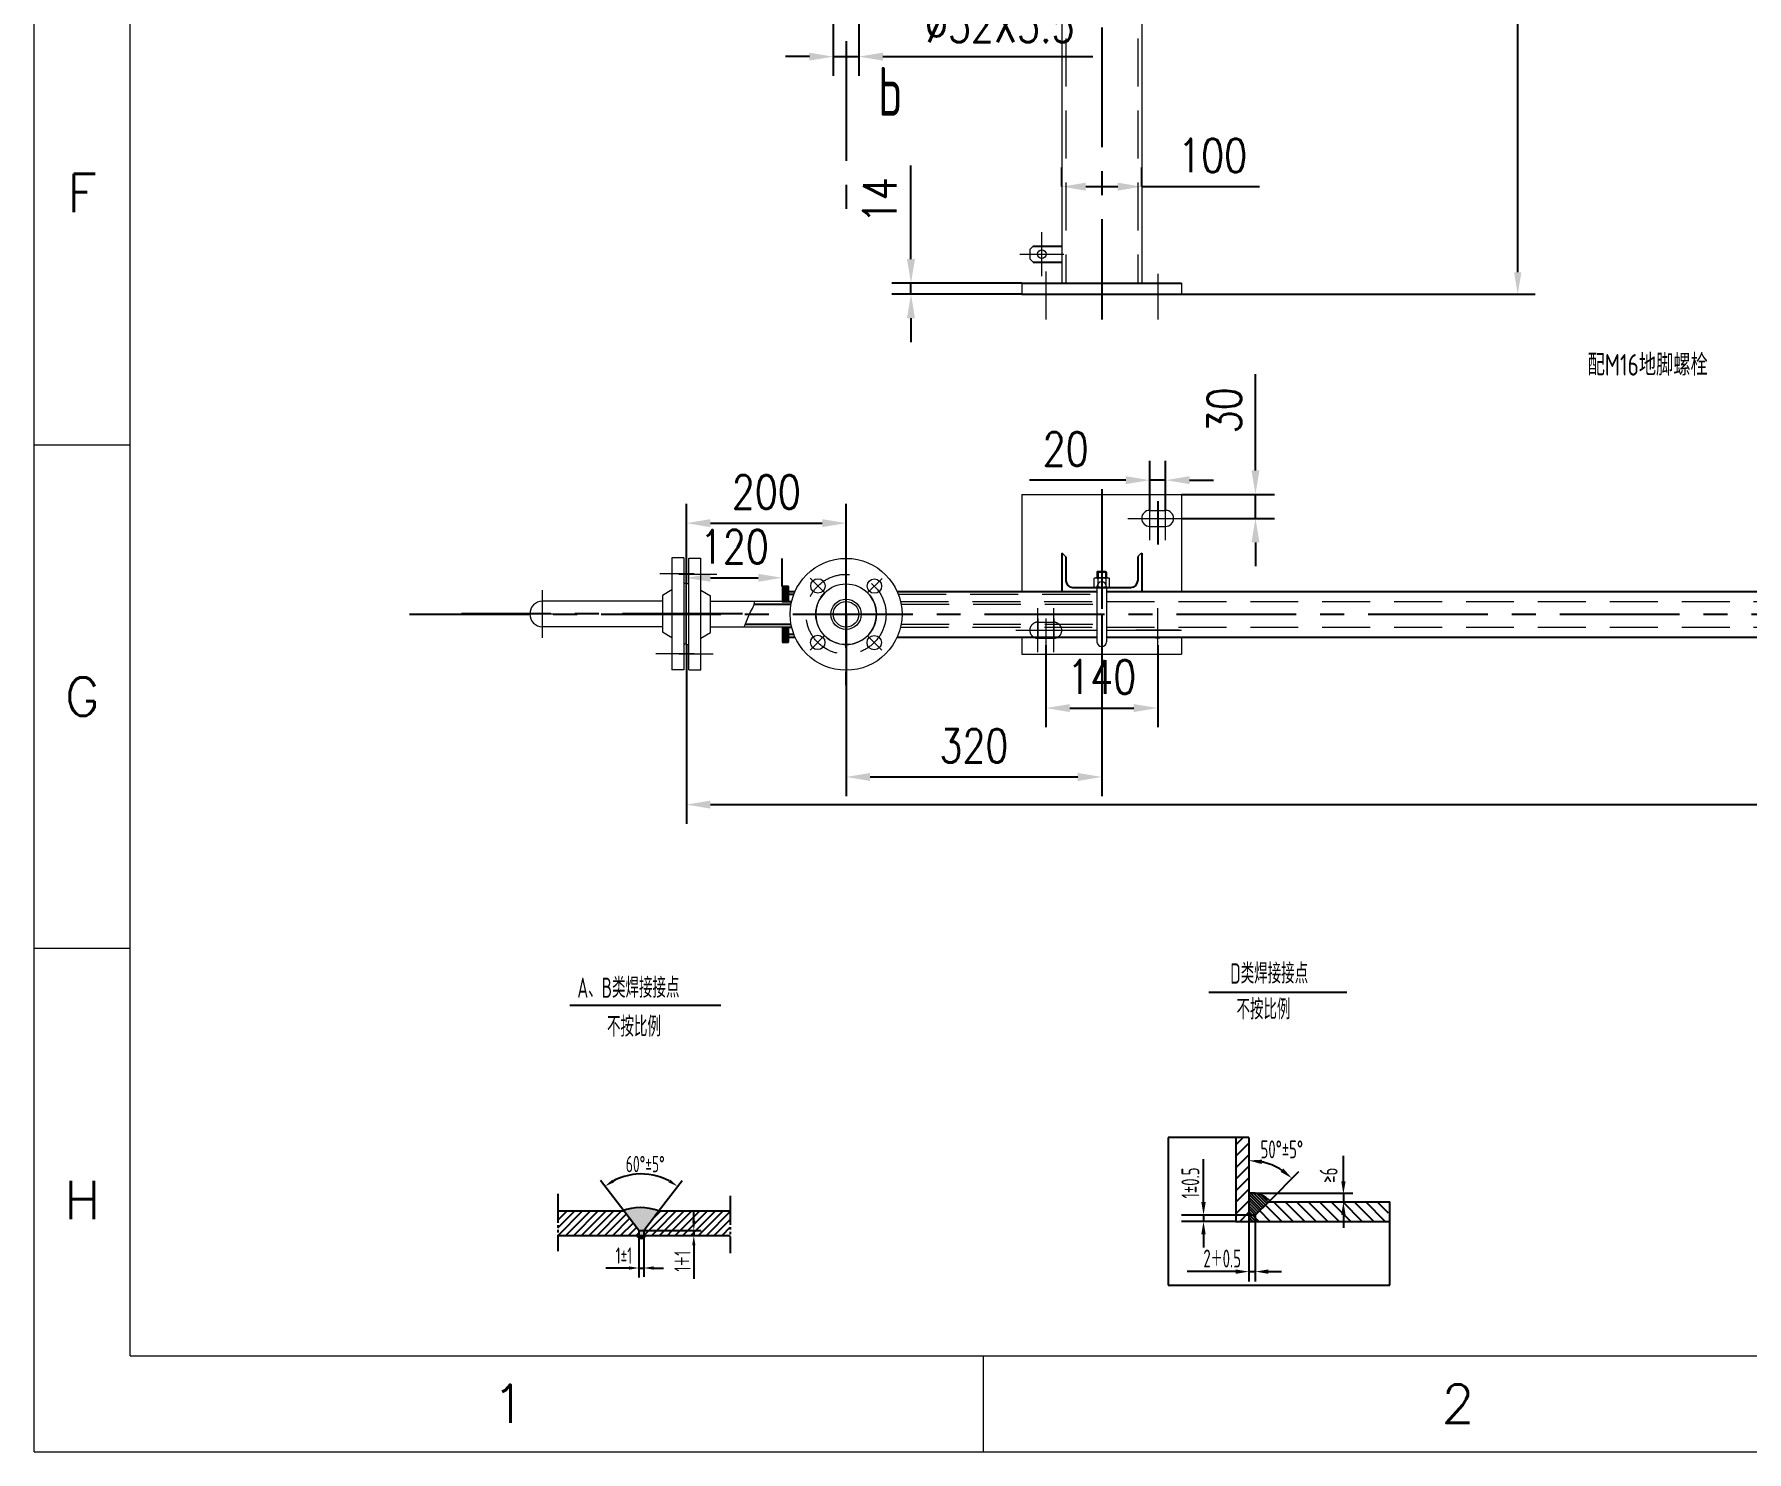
# Model space of a CAD drawing. Header units: millimetres. Extents: x -120 to 7008, y -120 to 4920.
# Drawn here: x -120 to 2024, y -120 to 1654 of the extents above; entities that cross this region are included whole.
import ezdxf
from ezdxf.enums import TextEntityAlignment as Align

# ---------------------------------------------------------------- set-up
doc = ezdxf.new("R2010")
doc.units = ezdxf.units.MM
doc.header["$LTSCALE"] = 120
for name, pattern in [('CENT2', [0.55, 0.4, -0.05, 0.05, -0.05]), ('CENTER', [2, 1.25, -0.25, 0.25, -0.25]), ('DASHED', [0.75, 0.5, -0.25]), ('PHAN3', [0.425, 0.3, -0.025, 0.025, -0.025, 0.025, -0.025]), ('PHANTOM', [2.5, 1.25, -0.25, 0.25, -0.25, 0.25, -0.25])]:
    doc.linetypes.add(name, pattern=pattern)
for name, color, linetype in [('1轮廓实线层', 7, 'Continuous'), ('2细线层', 4, 'Continuous'), ('3中心线层', 1, 'CENTER'), ('5剖面线层', 2, 'Continuous'), ('6文字层', 3, 'Continuous'), ('7标注层', 4, 'Continuous'), ('9双点划线层', 6, 'PHANTOM'), ('A', 2, 'Continuous'), ('B', 7, 'Continuous'), ('C2', 1, 'CENT2'), ('D3', 4, 'PHAN3'), ('LAYER2', 3, 'Continuous'), ('图框层', 7, 'Continuous')]:
    doc.layers.add(name, color=color, linetype=linetype)
doc.styles.add('PC_TEXTSTYLE', font='isocp.shx', dxfattribs={"width": 0.8, "bigfont": 'hzfs.shx'})
doc.styles.add('TH_GBDIM', font='romans.shx', dxfattribs={"width": 0.8, "bigfont": 'gbcbig.shx'})
doc.dimstyles.new('TH_GBDIM', dxfattribs={"dimscale": 12, "dimtxt": 3.5, "dimasz": 2.5, "dimexe": 2, "dimexo": 0, "dimgap": 1.5, "dimtad": 1, "dimdec": 0, "dimzin": 0, "dimdsep": 46, "dimtxsty": 'TH_GBDIM', "dimcen": 2.5, "dimclrd": 130, "dimclre": 130, "dimclrt": 3, "dimadec": 0, "dimazin": 0, "dimtfac": 0.714286, "dimtdec": 0, "dimtmove": 0, "dimatfit": 3, "dimfxl": 0, "dimtzin": 0, "dimlwd": -1, "dimlwe": -1, "dimarcsym": 0})

# ---------------------------------------------------------------- blocks, each defined once
blk = doc.blocks.new('*X4')
at = {"color": 0}
for p, q in [((2714.8, 471.5), (2749.3, 506)), ((2714.8, 487.4), (2733.4, 506)), ((2714.8, 503.3), (2717.5, 506)), ((2715.2, 456), (2765.2, 506)), ((2731.1, 456), (2781.1, 506)), ((2747, 456), (2797, 506)), ((2762.9, 456), (2812.9, 506)), ((2778.8, 456), (2828.8, 506)), ((2794.7, 456), (2844.7, 506)), ((2810.6, 456), (2854.1, 499.4)), ((2826.6, 456), (2861, 490.4)), ((2900.2, 466), (2940.2, 506)), ((2906.9, 488.6), (2924.3, 506)), ((2916.1, 466), (2956.1, 506)), ((2932, 466), (2972, 506)), ((2947.9, 466), (2987.9, 506)), ((2963.9, 466), (3003.8, 506)), ((2979.8, 466), (3019.7, 506)), ((2991.8, 462.1), (3035.7, 506)), ((3001.6, 456), (3051.6, 506)), ((3017.5, 456), (3066.1, 504.6)), ((2842.5, 456), (2867.9, 481.4)), ((2858.4, 456), (2874.8, 472.4)), ((2874.3, 456), (2879.7, 461.4)), ((2890.2, 456), (2900.2, 466)), ((2906.1, 456), (2916.1, 466)), ((2922, 456), (2932, 466)), ((2937.9, 456), (2947.9, 466)), ((2953.8, 456), (2963.9, 466)), ((2969.7, 456), (2979.8, 466)), ((2985.7, 456), (2991.8, 462.1)), ((3033.4, 456), (3066.1, 488.7)), ((3049.3, 456), (3066.1, 472.7)), ((3065.2, 456), (3066.1, 456.8))]:
    blk.add_line(p, q, dxfattribs=at)
blk = doc.blocks.new('*X3')
at = {"color": 0}
for p, q in [((5541.6, 4671.9), (5541.9, 4672.1)), ((5546, 4671), (5547.2, 4672.1)), ((5551.3, 4671), (5551.4, 4671.1))]:
    blk.add_line(p, q, dxfattribs=at)
blk = doc.blocks.new('*X6')
at = {"color": 0}
for p, q in [((1071.83, 885.09), (1067.6, 889.31)), ((1071.39, 884.65), (1067.6, 888.43)), ((1070.95, 884.2), (1067.6, 887.55)), ((1070.5, 883.76), (1067.6, 886.66)), ((1070.06, 883.32), (1067.6, 885.78)), ((1069.62, 882.88), (1067.6, 884.9)), ((1072.27, 885.53), (1068.14, 889.67)), ((1072.71, 885.98), (1069.04, 889.64)), ((1073.15, 886.42), (1070.08, 889.49)), ((1073.59, 886.86), (1071.35, 889.11)), ((1074.35, 886.98), (1073.54, 887.79)), ((1069.6, 882.01), (1067.6, 884.01)), ((1069.6, 881.13), (1067.6, 883.13)), ((1068.89, 880.96), (1067.6, 882.24)), ((1068, 880.96), (1067.6, 881.36))]:
    blk.add_line(p, q, dxfattribs=at)
blk = doc.blocks.new('*X5')
at = {"color": 0}
for p, q in [((1063.6, 904.5), (1065.83, 906.73)), ((1063.6, 900.97), (1067.6, 904.97)), ((1063.6, 897.43), (1067.6, 901.43)), ((1063.6, 893.9), (1067.6, 897.9)), ((1063.6, 890.36), (1067.6, 894.36)), ((1063.6, 886.83), (1067.6, 890.83)), ((1063.6, 883.29), (1067.6, 887.29)), ((1064.81, 880.96), (1067.6, 883.76))]:
    blk.add_line(p, q, dxfattribs=at)
blk = doc.blocks.new('*U11')
at = {"lineweight": 0}
for p, q in [((-9.9, 0.9), (-9.9, 11.3)), ((-7.4, 12.2), (7.4, 12.2)), ((7.4, 0), (-7.4, 0)), ((-5, 11.3), (-5, 0.9)), ((5, 11.3), (5, 0.9)), ((9.9, 11.3), (9.9, 0.9))]:
    blk.add_line(p, q, dxfattribs=at)
for centre, radius, start, end in [((-7.4, 8.4), 3.82, 49.5155, 130.4845), ((-7.4, 3.8), 3.82, 229.5155, 310.4845), ((0, -1.7), 13.9, 69.1059, 110.8941), ((0, 13.9), 13.9, 249.1059, 290.8941), ((7.4, 8.4), 3.82, 49.5155, 130.4845), ((7.4, 3.8), 3.82, 229.5155, 310.4845)]:
    blk.add_arc(centre, radius, start, end, dxfattribs=at)
at = {"layer": '3中心线层', "lineweight": 0}
blk.add_line((0, 12.2), (0, 0), dxfattribs=at)
blk = doc.blocks.new('*D47')
at = {"layer": '5剖面线层', "color": 130}
for p, q in [((1146.2, 889.2), (1146.2, 786.6)), ((1286.2, 889.2), (1286.2, 786.6)), ((1176.2, 810.6), (1256.2, 810.6))]:
    blk.add_line(p, q, dxfattribs=at)
at = {"layer": '5剖面线层', "color": 130, "lineweight": 0}
for points in [[(1176.2, 815.6), (1176.2, 805.6), (1146.2, 810.6)], [(1256.2, 815.6), (1256.2, 805.6), (1286.2, 810.6)]]:
    blk.add_solid(points, dxfattribs=at)
at = {"layer": 'Defpoints', "color": 0, "lineweight": 0}
for p in [(1146.2, 889.2), (1286.2, 889.2), (1286.2, 810.6)]:
    blk.add_point(p, dxfattribs=at)
at = {"layer": '5剖面线层', "color": 3, "lineweight": 0, "insert": (1216.2, 849.6), "char_height": 42, "attachment_point": 5, "style": 'TH_GBDIM'}
blk.add_mtext('140', dxfattribs=at)
blk = doc.blocks.new('*D48')
at = {"layer": '5剖面线层', "color": 130}
for p, q in [((1408.6, 1108), (1408.6, 1228.4)), ((1316.2, 1078), (1432.6, 1078)), ((1408.6, 1048), (1408.6, 1078)), ((1316.2, 1048), (1432.6, 1048)), ((1408.6, 1018), (1408.6, 988))]:
    blk.add_line(p, q, dxfattribs=at)
at = {"layer": '5剖面线层', "color": 130, "lineweight": 0}
for points in [[(1403.6, 1108), (1413.6, 1108), (1408.6, 1078)], [(1403.6, 1018), (1413.6, 1018), (1408.6, 1048)]]:
    blk.add_solid(points, dxfattribs=at)
at = {"layer": 'Defpoints', "color": 0, "lineweight": 0}
for p in [(1316.2, 1078), (1408.6, 1078), (1316.2, 1048)]:
    blk.add_point(p, dxfattribs=at)
at = {"layer": '5剖面线层', "color": 3, "lineweight": 0, "insert": (1369.6, 1183.2), "char_height": 42, "attachment_point": 5, "rotation": 90, "style": 'TH_GBDIM'}
blk.add_mtext('30', dxfattribs=at)
blk = doc.blocks.new('*D49')
at = {"layer": '5剖面线层', "color": 130}
for p, q in [((1276.2, 1058), (1276.2, 1119.8)), ((1296.2, 1058), (1296.2, 1119.8)), ((1246.2, 1095.8), (1125.8, 1095.8)), ((1296.2, 1095.8), (1276.2, 1095.8)), ((1326.2, 1095.8), (1356.2, 1095.8))]:
    blk.add_line(p, q, dxfattribs=at)
at = {"layer": '5剖面线层', "color": 130, "lineweight": 0}
for points in [[(1246.2, 1100.8), (1246.2, 1090.8), (1276.2, 1095.8)], [(1326.2, 1100.8), (1326.2, 1090.8), (1296.2, 1095.8)]]:
    blk.add_solid(points, dxfattribs=at)
at = {"layer": 'Defpoints', "color": 0, "lineweight": 0}
for p in [(1276.2, 1095.8), (1276.2, 1058), (1296.2, 1058)]:
    blk.add_point(p, dxfattribs=at)
at = {"layer": '5剖面线层', "color": 3, "lineweight": 0, "insert": (1171, 1134.8), "char_height": 42, "attachment_point": 5, "style": 'TH_GBDIM'}
blk.add_mtext('20', dxfattribs=at)
blk = doc.blocks.new('*D50')
at = {"layer": '5剖面线层', "color": 130}
for p, q in [((977.4, 1372.4), (977.4, 1489.6)), ((1116.2, 1342.4), (953.4, 1342.4)), ((977.4, 1328.4), (977.4, 1342.4)), ((1116.2, 1328.4), (953.4, 1328.4)), ((977.4, 1298.4), (977.4, 1268.4))]:
    blk.add_line(p, q, dxfattribs=at)
at = {"layer": '5剖面线层', "color": 130, "lineweight": 0}
for points in [[(972.4, 1372.4), (982.4, 1372.4), (977.4, 1342.4)], [(972.4, 1298.4), (982.4, 1298.4), (977.4, 1328.4)]]:
    blk.add_solid(points, dxfattribs=at)
at = {"layer": 'Defpoints', "color": 0, "lineweight": 0}
for p in [(977.4, 1342.4), (1116.2, 1342.4), (1116.2, 1328.4)]:
    blk.add_point(p, dxfattribs=at)
at = {"layer": '5剖面线层', "color": 3, "lineweight": 0, "insert": (938.4, 1446), "char_height": 42, "attachment_point": 5, "rotation": 90, "style": 'TH_GBDIM'}
blk.add_mtext('14', dxfattribs=at)
blk = doc.blocks.new('*D51')
at = {"layer": '5剖面线层', "color": 130}
for p, q in [((1166.2, 1463.1), (1166.2, 1487.1)), ((1266.2, 1463.1), (1266.2, 1487.1)), ((1196.2, 1463.1), (1236.2, 1463.1)), ((1266.2, 1463.1), (1413.8, 1463.1))]:
    blk.add_line(p, q, dxfattribs=at)
at = {"layer": '5剖面线层', "color": 130, "lineweight": 0}
for points in [[(1196.2, 1468.1), (1196.2, 1458.1), (1166.2, 1463.1)], [(1236.2, 1468.1), (1236.2, 1458.1), (1266.2, 1463.1)]]:
    blk.add_solid(points, dxfattribs=at)
at = {"layer": 'Defpoints', "color": 0, "lineweight": 0}
for p in [(1166.2, 1463.1), (1266.2, 1463.1), (1266.2, 1463.1)]:
    blk.add_point(p, dxfattribs=at)
at = {"layer": '5剖面线层', "color": 3, "lineweight": 0, "insert": (1355, 1502.1), "char_height": 42, "attachment_point": 5, "style": 'TH_GBDIM'}
blk.add_mtext('100', dxfattribs=at)
blk = doc.blocks.new('*D53')
at = {"layer": '5剖面线层', "color": 130}
for p, q in [((880.2, 1738.4), (880.2, 1601.8)), ((912.2, 1738.4), (912.2, 1601.8)), ((850.2, 1625.8), (820.2, 1625.8)), ((880.2, 1625.8), (912.2, 1625.8)), ((942.2, 1625.8), (1205, 1625.8))]:
    blk.add_line(p, q, dxfattribs=at)
at = {"layer": '5剖面线层', "color": 130, "lineweight": 0}
for points in [[(850.2, 1630.8), (850.2, 1620.8), (880.2, 1625.8)], [(942.2, 1630.8), (942.2, 1620.8), (912.2, 1625.8)]]:
    blk.add_solid(points, dxfattribs=at)
at = {"layer": 'Defpoints', "color": 0, "lineweight": 0}
for p in [(880.2, 1738.4), (912.2, 1738.4), (912.2, 1625.8)]:
    blk.add_point(p, dxfattribs=at)
at = {"layer": '5剖面线层', "color": 3, "lineweight": 0, "insert": (1088.6, 1664.8), "char_height": 42, "attachment_point": 5, "style": 'TH_GBDIM'}
blk.add_mtext('%%c32X3.5{}{}', dxfattribs=at)
blk = doc.blocks.new('*D60')
at = {"layer": '5剖面线层', "color": 130}
for p, q in [((696.3, 890.3), (696.3, 665.8)), ((3736.2, 890.4), (3736.2, 665.8)), ((726.3, 689.8), (3706.2, 689.8))]:
    blk.add_line(p, q, dxfattribs=at)
at = {"layer": '5剖面线层', "color": 130, "lineweight": 0}
for points in [[(726.3, 694.8), (726.3, 684.8), (696.3, 689.8)], [(3706.2, 694.8), (3706.2, 684.8), (3736.2, 689.8)]]:
    blk.add_solid(points, dxfattribs=at)
at = {"layer": 'Defpoints', "color": 0, "lineweight": 0}
for p in [(696.3, 890.3), (3736.2, 890.4), (3736.2, 689.8)]:
    blk.add_point(p, dxfattribs=at)
at = {"layer": '5剖面线层', "color": 3, "lineweight": 0, "insert": (2216.3, 728.8), "char_height": 42, "attachment_point": 5, "style": 'TH_GBDIM'}
blk.add_mtext('3040', dxfattribs=at)
blk = doc.blocks.new('*D66')
at = {"layer": '5剖面线层', "color": 130}
for p, q in [((696.3, 966.3), (696.3, 1066)), ((896.3, 965.9), (896.3, 1066)), ((726.3, 1042), (866.3, 1042))]:
    blk.add_line(p, q, dxfattribs=at)
at = {"layer": '5剖面线层', "color": 130, "lineweight": 0}
for points in [[(726.3, 1047), (726.3, 1037), (696.3, 1042)], [(866.3, 1047), (866.3, 1037), (896.3, 1042)]]:
    blk.add_solid(points, dxfattribs=at)
at = {"layer": 'Defpoints', "color": 0, "lineweight": 0}
for p in [(896.3, 1042), (696.3, 966.3), (896.3, 965.9)]:
    blk.add_point(p, dxfattribs=at)
at = {"layer": '5剖面线层', "color": 3, "lineweight": 0, "insert": (796.3, 1081), "char_height": 42, "attachment_point": 5, "style": 'TH_GBDIM'}
blk.add_mtext('200', dxfattribs=at)
blk = doc.blocks.new('*D67')
at = {"layer": '5剖面线层', "color": 130}
for p, q in [((696.3, 966.3), (696.3, 997.6)), ((816.2, 963), (816.2, 997.6)), ((726.3, 973.6), (786.2, 973.6))]:
    blk.add_line(p, q, dxfattribs=at)
at = {"layer": '5剖面线层', "color": 130, "lineweight": 0}
for points in [[(726.3, 978.6), (726.3, 968.6), (696.3, 973.6)], [(786.2, 978.6), (786.2, 968.6), (816.2, 973.6)]]:
    blk.add_solid(points, dxfattribs=at)
at = {"layer": 'Defpoints', "color": 0, "lineweight": 0}
for p in [(696.3, 966.3), (816.2, 973.6), (816.2, 963)]:
    blk.add_point(p, dxfattribs=at)
at = {"layer": '5剖面线层', "color": 3, "lineweight": 0, "insert": (756.3, 1012.6), "char_height": 42, "attachment_point": 5, "style": 'TH_GBDIM'}
blk.add_mtext('120', dxfattribs=at)
blk = doc.blocks.new('*D68')
at = {"layer": '5剖面线层', "color": 130}
for p, q in [((896.2, 928), (896.2, 700.4)), ((1216.2, 928), (1216.2, 700.4)), ((926.2, 724.4), (1186.2, 724.4))]:
    blk.add_line(p, q, dxfattribs=at)
at = {"layer": '5剖面线层', "color": 130, "lineweight": 0}
for points in [[(926.2, 729.4), (926.2, 719.4), (896.2, 724.4)], [(1186.2, 729.4), (1186.2, 719.4), (1216.2, 724.4)]]:
    blk.add_solid(points, dxfattribs=at)
at = {"layer": 'Defpoints', "color": 0, "lineweight": 0}
for p in [(896.2, 928), (1216.2, 928), (1216.2, 724.4)]:
    blk.add_point(p, dxfattribs=at)
at = {"layer": '5剖面线层', "color": 3, "lineweight": 0, "insert": (1056.2, 763.4), "char_height": 42, "attachment_point": 5, "style": 'TH_GBDIM'}
blk.add_mtext('320', dxfattribs=at)

msp = doc.modelspace()

# ---------------------------------------------------------------- hatches: boundary and pattern name
at = {"layer": '5剖面线层', "lineweight": 0}
h = msp.add_hatch(dxfattribs=at)
h.set_pattern_fill('普通砖', color=256, style=0)
h.set_pattern_definition([(45, (0, 0), (-0.8838835, 0.8838835), [])])
h.paths.add_polyline_path([(824.21, 963.02), (816.21, 963.02), (816.21, 944.29), (824.21, 944.29)])
h.paths.add_polyline_path([(824.21, 912.02), (816.21, 912.02), (816.21, 893.02), (824.21, 893.02)])
at = {"layer": '5剖面线层', "ltscale": 14}
h = msp.add_hatch(color=256, dxfattribs=at)
h.paths.add_polyline_path([(661.62, 181.29, 0.1803909), (617.45, 181.9), (617.92, 181.29), (636.7, 156.8), (642.88, 156.8)])
h.paths.add_polyline_path([(642.88, 156.8), (636.74, 156.8), (636.74, 150.59), (642.88, 150.59)])
msp.add_hatch(color=256, dxfattribs=at).paths.add_polyline_path([(617.45, 181.9), (617.92, 181.29), (636.7, 156.8), (642.88, 156.8), (661.62, 181.29, 0.1803909)])
h = msp.add_hatch(color=256, dxfattribs=at)
h.paths.add_polyline_path([(642.88, 147.87), (642.88, 150.59), (636.74, 150.59), (636.74, 150.58), (636.74, 147.71, 0.2873235)])
h.paths.add_polyline_path([(636.74, 147.71), (636.74, 150.59), (634.29, 150.59, 0.1680145)])
h.paths.add_polyline_path([(645.07, 150.59), (642.88, 150.59), (642.88, 150.57), (642.88, 147.87, 0.1544842)])

# ---------------------------------------------------------------- linework, layer by layer
at = {"color": 1, "linetype": 'CENTER'}
for p, q in [((1216.21, 4302.31), (1216.21, 1296.86)), ((896.22, 4045.28), (896.24, 1415.86)), ((1216.21, 1084.65), (1216.21, 860.44)), ((1286.21, 1069.43), (1286.21, 1015.25)), ((896.01, 1035.89), (896.01, 839.41)), ((349.59, 928.02), (2216.21, 928.02)), ((766.63, 928.34), (414.78, 928.34)), ((713, 928.34), (616.22, 928.34))]:
    msp.add_line(p, q, dxfattribs=at)
at = {"lineweight": 0}
for p, q in [((1166.21, 1828.4), (1166.21, 1342.4)), ((1266.21, 1828.4), (1266.21, 1342.4)), ((1130.21, 1388.62), (1126.21, 1384.62)), ((1126.21, 1384.62), (1126.21, 1372.62)), ((1130.21, 1368.62), (1126.21, 1372.62)), ((1146.21, 1356.93), (1146.21, 1296.86)), ((1286.21, 1353.86), (1286.21, 1296.86)), ((1116.21, 1342.4), (1116.21, 1328.4)), ((1316.21, 1342.4), (1316.21, 1328.4)), ((1116.21, 1078.02), (1116.21, 956.52)), ((1116.21, 1078.02), (1316.21, 1078.02)), ((1316.21, 1078.02), (1316.21, 956.52)), ((1276.21, 1058.02), (1296.21, 1058.02)), ((1276.21, 1038.02), (1296.21, 1038.02)), ((678.22, 998.41), (678.22, 858.41)), ((693.22, 998.41), (678.22, 998.41)), ((693.22, 998.41), (693.22, 858.41)), ((699.31, 858.29), (699.31, 998.29)), ((699.31, 998.29), (714.31, 998.29)), ((699.31, 858.29), (699.31, 998.29)), ((699.31, 998.29), (714.31, 998.29)), ((714.31, 858.29), (714.31, 998.29)), ((714.31, 858.29), (714.31, 998.29)), ((705.86, 978.41), (662.91, 978.41)), ((686.66, 978.29), (734.3, 978.29)), ((686.66, 978.29), (734.3, 978.29)), ((696.22, 966.41), (693.22, 966.41)), ((696.22, 890.41), (696.22, 966.41)), ((696.22, 966.41), (696.22, 890.41)), ((696.31, 890.29), (696.31, 966.29)), ((696.31, 966.29), (699.31, 966.29)), ((696.31, 890.29), (696.31, 966.29)), ((696.31, 966.29), (699.31, 966.29)), ((869.95, 954.43), (851.31, 973.07)), ((922.65, 954.21), (941.28, 972.84)), ((1211.71, 982.02), (1210.21, 980.52)), ((1210.21, 980.52), (1222.21, 980.52)), ((1210.21, 980.52), (1210.21, 973.72)), ((1211.71, 982.02), (1220.71, 982.02)), ((1211.71, 980.52), (1211.71, 973.72)), ((1222.21, 980.52), (1220.71, 982.02)), ((1220.71, 980.52), (1220.71, 973.72)), ((1222.21, 980.52), (1222.21, 973.72)), ((666.22, 944.41), (516.22, 944.41)), ((678.22, 958.41), (666.22, 951.36)), ((666.22, 951.36), (666.22, 905.46)), ((714.31, 958.29), (726.31, 951.23)), ((714.31, 958.29), (726.31, 951.23)), ((726.31, 905.34), (726.31, 951.23)), ((726.31, 905.34), (726.31, 951.23)), ((726.31, 944.29), (828.11, 944.29)), ((726.31, 944.29), (828.11, 944.29)), ((816.21, 963.02), (816.21, 944.02)), ((816.21, 963.02), (816.21, 944.02)), ((824.21, 963.02), (824.21, 944.02)), ((824.21, 963.02), (824.21, 944.02)), ((1210.21, 962.52), (1210.21, 893.52)), ((1210.21, 956.52), (1210.21, 893.52)), ((1222.21, 962.52), (1222.21, 893.52)), ((1222.21, 956.52), (1222.21, 893.52)), ((1136.21, 922.84), (1136.21, 897.93)), ((1146.21, 922.84), (1146.21, 889.22)), ((1156.21, 922.84), (1156.21, 897.93)), ((666.22, 912.41), (516.22, 912.41)), ((678.22, 898.41), (666.22, 905.46)), ((714.31, 898.29), (726.31, 905.34)), ((714.31, 898.29), (726.31, 905.34)), ((726.31, 912.29), (827.96, 912.29)), ((726.31, 912.29), (827.96, 912.29)), ((816.21, 912.29), (816.21, 912.02)), ((816.21, 912.29), (816.21, 912.02)), ((816.21, 912.02), (816.21, 893.02)), ((816.21, 912.02), (816.21, 893.02)), ((824.21, 912.02), (824.21, 893.02)), ((824.21, 912.02), (824.21, 893.02)), ((869.72, 901.73), (851.08, 883.1)), ((922.42, 901.5), (941.06, 882.87)), ((1116.21, 908.02), (1210.21, 908.02)), ((1222.21, 908.02), (1316.21, 908.02)), ((696.22, 890.41), (693.22, 890.41)), ((696.31, 890.29), (699.31, 890.29)), ((696.31, 890.29), (699.31, 890.29)), ((1116.21, 899.52), (1116.21, 878.02)), ((1316.21, 899.52), (1316.21, 878.02)), ((705.86, 878.41), (658.22, 878.41)), ((693.22, 858.41), (678.22, 858.41)), ((686.66, 878.29), (729.62, 878.29)), ((686.66, 878.29), (729.62, 878.29)), ((699.31, 858.29), (714.31, 858.29)), ((699.31, 858.29), (714.31, 858.29)), ((1116.21, 878.02), (1316.21, 878.02))]:
    msp.add_line(p, q, dxfattribs=at)
at = {"color": 4, "linetype": 'DASHED', "lineweight": 0}
for p, q in [((1171.21, 1828.4), (1171.21, 1342.4)), ((1261.21, 1828.4), (1261.21, 1342.4)), ((961.55, 953.02), (1210.21, 953.02)), ((964.32, 944.02), (1210.21, 944.02)), ((964.32, 944.02), (1210.21, 944.02)), ((1222.21, 944.02), (2216.21, 944.02)), ((965.05, 940.52), (1210.21, 940.52)), ((964.34, 912.02), (1210.21, 912.02)), ((964.34, 912.02), (1210.21, 912.02)), ((965.07, 915.52), (1210.21, 915.52)), ((1136.21, 918.11), (1156.21, 918.02)), ((1222.21, 912.02), (2216.21, 912.02)), ((1136.21, 897.93), (1156.21, 897.93))]:
    msp.add_line(p, q, dxfattribs=at)
for p, q in [((1130.21, 1388.62), (1166.21, 1388.62)), ((1130.21, 1368.62), (1166.21, 1368.62)), ((1116.21, 1342.4), (1316.21, 1342.4)), ((1116.21, 1328.4), (1316.21, 1328.4)), ((1166.21, 1004.52), (1166.21, 956.52)), ((1171.21, 999.88), (1171.21, 970.02)), ((1261.21, 999.88), (1261.21, 970.02)), ((1266.21, 1004.52), (1266.21, 956.52)), ((816.21, 963.02), (824.21, 963.02)), ((816.21, 963.02), (824.21, 963.02)), ((816.21, 944.02), (828.05, 944.02)), ((824.21, 956.52), (832.27, 956.52)), ((824.21, 956.52), (832.27, 956.52)), ((824.21, 953.02), (830.82, 953.02)), ((824.21, 953.02), (830.82, 953.02)), ((960.1, 956.52), (1210.21, 956.52)), ((960.1, 956.52), (1210.21, 956.52)), ((1179.71, 961.52), (1252.71, 961.52)), ((1222.21, 956.52), (2216.21, 956.52)), ((781.21, 940.52), (827.32, 940.52)), ((781.21, 940.52), (827.32, 940.52)), ((770.05, 915.52), (827.3, 915.52)), ((770.05, 915.52), (827.3, 915.52)), ((816.21, 912.02), (828.02, 912.02)), ((816.21, 912.02), (828.02, 912.02)), ((824.21, 903.02), (830.78, 903.02)), ((824.21, 903.02), (830.78, 903.02)), ((816.21, 893.02), (824.21, 893.02)), ((816.21, 893.02), (824.21, 893.02)), ((824.21, 899.52), (832.22, 899.52)), ((824.21, 899.52), (832.22, 899.52)), ((960.14, 899.52), (1210.21, 899.52)), ((960.14, 899.52), (1210.21, 899.52)), ((1222.21, 899.52), (2216.21, 899.52))]:
    msp.add_line(p, q)
at = {"color": 130, "lineweight": 0}
for p, q in [((1276.21, 1020.52), (1276.21, 1075.52)), ((1296.21, 1020.52), (1296.21, 1075.52)), ((1248.71, 1048.02), (1303.71, 1048.02)), ((1268.71, 1048.02), (1323.71, 1048.02)), ((896.18, 900.47), (896.18, 955.47)), ((923.68, 927.97), (868.68, 927.97)), ((1136.21, 880.52), (1136.21, 935.52)), ((1156.21, 880.52), (1156.21, 935.52)), ((1286.21, 880.52), (1286.21, 935.52)), ((1108.71, 908.02), (1163.71, 908.02)), ((1128.71, 908.02), (1183.71, 908.02)), ((1313.71, 908.02), (1258.71, 908.02))]:
    msp.add_line(p, q, dxfattribs=at)
at = {"lineweight": 0}
for centre, radius in [((896.18, 927.97), 70), ((860.94, 963.44), 9), ((896.18, 927.97), 37.97), ((931.65, 963.21), 9), ((896.18, 927.97), 19), ((896.18, 927.97), 16), ((860.72, 892.73), 9), ((931.43, 892.5), 9)]:
    msp.add_circle(centre, radius, dxfattribs=at)
at = {"linetype": 'DASHED', "lineweight": 0}
msp.add_circle((896.18, 927.97), 50, dxfattribs=at)
at = {"lineweight": 0}
for centre, radius, start, end in [((1276.21, 1048.02), 10, 90, 270), ((1296.21, 1048.02), 10, 270, 90), ((1157.15, 989.75), 17.33, 35.78401, 58.48277), ((1275.27, 989.75), 17.33, 121.51723, 144.21599), ((1216.21, 962.52), 6, 0, 180), ((516.22, 928.34), 16, 90, 270), ((896.18, 927.97), 37.97, 135.73138, 54.07675), ((1216.21, 893.52), 6, 180, 0), ((1216.21, 893.52), 6, 180, 360), ((1286.21, 908.02), 10, 238.21167, 301.78833)]:
    msp.add_arc(centre, radius, start, end, dxfattribs=at)
for centre, start, end in [((1179.71, 970.02), 180, 270), ((1252.71, 970.02), 270, 0)]:
    msp.add_arc(centre, 8.5, start, end)
at = {"color": 4, "linetype": 'DASHED', "lineweight": 0}
for centre, radius, start, end in [((1136.21, 908.02), 10.09, 90, 270), ((1156.21, 908.02), 10, 270, 90)]:
    msp.add_arc(centre, radius, start, end, dxfattribs=at)
at = {"lineweight": 0}
msp.add_open_spline([(768.79, 912.29), (770.49, 916.69), (777.46, 934.26), (781.56, 938.85), (781.83, 944.29)], degree=3, knots=[9.7652569, 9.7652569, 9.7652569, 9.7652569, 20.5349142, 37.7670172, 37.7670172, 37.7670172, 37.7670172], dxfattribs=at)
msp.add_open_spline([(768.79, 912.29), (770.49, 916.69), (777.46, 934.26), (781.56, 938.85), (781.83, 944.29)], degree=3, knots=[9.7652569, 9.7652569, 9.7652569, 9.7652569, 20.5349142, 37.7670172, 37.7670172, 37.7670172, 37.7670172], dxfattribs=at)
at = {"layer": '1轮廓实线层', "ltscale": 14}
msp.add_arc((639.68, 152.69), 5.79, 201.30017, 338.69983, dxfattribs=at)
at = {"layer": '2细线层', "lineweight": 0}
for p, q in [((-120, -120), (-120, 4920)), ((-120, 1140), (0, 1140)), ((-120, 510), (0, 510)), ((-120, -120), (-120, 0)), ((1068, -120), (1068, 0)), ((-120, -120), (7008, -120)), ((-120, -120), (0, -120))]:
    msp.add_line(p, q, dxfattribs=at)
at = {"layer": '5剖面线层', "color": 130}
for p, q in [((1736.91, 1355.9), (1736.91, 4100.9)), ((1316.21, 1328.4), (1758.91, 1328.4))]:
    msp.add_line(p, q, dxfattribs=at)
at = {"layer": '5剖面线层', "color": 130, "lineweight": 0}
for p, q in [((1141.21, 1351.12), (1141.21, 1406.12)), ((1113.71, 1378.62), (1168.71, 1378.62)), ((516.22, 898.34), (516.22, 958.34)), ((486.22, 928.34), (546.22, 928.34))]:
    msp.add_line(p, q, dxfattribs=at)
at = {"layer": '5剖面线层', "lineweight": 0}
msp.add_circle((1141.21, 1378.62), 5.5, dxfattribs=at)
at = {"layer": '5剖面线层', "color": 130, "lineweight": 0}
msp.add_solid([(1732.33, 1355.9), (1741.49, 1355.9), (1736.91, 1328.4)], dxfattribs=at)
at = {"layer": '6文字层', "ltscale": 14}
for p, q in [((1350.36, 454.99), (1523, 454.99)), ((550.44, 438.8), (739.59, 438.8)), ((1343.59, 192.32), (1343.59, 245.95)), ((1518.68, 218.53), (1518.68, 250.39)), ((617.92, 181.29), (588.65, 219.44)), ((656.93, 175.15), (690.86, 219.5)), ((1425.16, 192.76), (1463.02, 230.79)), ((1400.19, 203.5), (1530.47, 203.5)), ((1518.68, 202.25), (1518.68, 192.74)), ((705.59, 169.02), (705.59, 181.3)), ((1408.51, 176.04), (1316.04, 176.04)), ((1343.59, 176.04), (1343.59, 168.24)), ((1518.68, 176.46), (1518.68, 160.18)), ((636.74, 156.96), (636.74, 98.02)), ((642.88, 156.77), (642.88, 99.08)), ((642.88, 156.74), (714.8, 156.74)), ((705.59, 156.74), (705.59, 150.59)), ((1384.01, 168.24), (1316.04, 168.24)), ((1343.59, 151.95), (1343.59, 135.67)), ((1400.29, 169.87), (1400.29, 93.17)), ((1408.43, 168.24), (1408.43, 93.17)), ((705.59, 138.31), (705.59, 96.54)), ((624.46, 109.91), (595.5, 109.91)), ((636.74, 109.91), (642.88, 109.91)), ((655.16, 109.91), (667.44, 109.91)), ((1384.01, 105.39), (1323.25, 105.39)), ((1400.29, 105.39), (1408.43, 105.39)), ((1424.71, 105.39), (1441, 105.39))]:
    msp.add_line(p, q, dxfattribs=at)
for centre, radius, start, end in [((1400.29, 167.78), 76.69, 74.55182, 77.81308), ((1400.29, 167.78), 76.69, 57.31553, 74.55182), ((639.8, 152.76), 74.83, 95.14561, 118.0715), ((640.01, 153.83), 73.78, 61.75165, 95.38776)]:
    msp.add_arc(centre, radius, start, end, dxfattribs=at)
for points in [[(1416.19, 240.05), (1416.77, 245.44), (1400.29, 244.47)], [(605.69, 217.06), (603.48, 220.5), (594.26, 212.13)], [(676.04, 220.54), (673.82, 217.1), (685.26, 212.19)], [(1443.41, 234.45), (1440.01, 230.21), (1454.4, 222.13)], [(1515.97, 218.53), (1521.39, 218.53), (1518.68, 202.25)], [(1340.87, 192.32), (1346.3, 192.32), (1343.59, 176.04)], [(1515.97, 176.46), (1521.39, 176.46), (1518.68, 192.74)], [(703.54, 169.02), (707.63, 169.02), (705.59, 156.74)], [(703.54, 138.31), (707.63, 138.31), (705.59, 150.59)], [(1340.87, 151.95), (1346.3, 151.95), (1343.59, 168.24)], [(624.46, 111.96), (624.46, 107.87), (636.74, 109.91)], [(655.16, 111.96), (655.16, 107.87), (642.88, 109.91)], [(1384.01, 108.1), (1384.01, 102.67), (1400.29, 105.39)], [(1424.71, 108.1), (1424.71, 102.67), (1408.43, 105.39)]]:
    msp.add_solid(points, dxfattribs=at)
at = {"layer": '7标注层', "ltscale": 14}
for p, q in [((1412.71, 168.24), (1408.43, 172.52)), ((1427.1, 168.24), (1413.9, 181.45)), ((1441.5, 168.24), (1421.08, 188.66)), ((1455.89, 168.24), (1431.37, 192.76)), ((1470.28, 168.24), (1445.77, 192.75)), ((1484.67, 168.24), (1460.17, 192.74)), ((1499.06, 168.24), (1474.57, 192.73)), ((1513.45, 168.24), (1488.97, 192.72)), ((1527.85, 168.24), (1503.37, 192.71)), ((1542.24, 168.24), (1517.77, 192.7)), ((1556.63, 168.24), (1532.18, 192.69)), ((1571.02, 168.24), (1546.58, 192.68)), ((1574.97, 178.68), (1560.98, 192.67))]:
    msp.add_line(p, q, dxfattribs=at)
at = {"layer": '9双点划线层', "ltscale": 14}
for p, q in [((1299.54, 273.15), (1299.54, 88.27)), ((1400.29, 273.15), (1299.54, 273.15)), ((1576.6, 88.27), (1576.6, 192.66)), ((1299.54, 88.27), (1576.6, 88.27))]:
    msp.add_line(p, q, dxfattribs=at)
at = {"layer": 'A'}
for p, q in [((1384.01, 273.15), (1384.01, 168.24)), ((1400.29, 273.15), (1400.29, 168.24)), ((535.49, 181.29), (617.92, 181.29)), ((636.74, 156.74), (617.92, 181.29)), ((642.84, 156.74), (661.62, 181.29)), ((661.62, 181.29), (751.18, 181.29)), ((1408.43, 175.96), (1425.16, 192.76)), ((1408.43, 175.96), (1408.43, 168.24)), ((1425.16, 192.76), (1576.6, 192.66)), ((535.5, 150.59), (642.92, 150.59)), ((636.74, 156.74), (636.74, 150.58)), ((642.88, 156.74), (642.88, 150.57)), ((642.88, 150.59), (751.18, 150.59)), ((1384.01, 168.24), (1576.6, 168.24))]:
    msp.add_line(p, q, dxfattribs=at)
at = {"layer": 'A', "color": 7}
msp.add_line((642.88, 150.59), (714.8, 150.59), dxfattribs=at)
at = {"layer": 'A'}
for centre, radius, start, end in [((1403.51, 171.11), 32.58, 41.64304, 95.48352), ((638.71, 122.36), 63.22, 68.75536, 111.38107)]:
    msp.add_arc(centre, radius, start, end, dxfattribs=at)
at = {"layer": 'B'}
msp.add_line((636.69, 156.8), (642.88, 156.8), dxfattribs=at)
at = {"layer": 'C2', "color": 7}
msp.add_line((1454.66, 192.74), (1530.89, 192.74), dxfattribs=at)
at = {"layer": 'D3'}
for p, q in [((535.49, 202.54), (535.49, 131.03)), ((751.18, 200.15), (751.18, 128.64))]:
    msp.add_line(p, q, dxfattribs=at)
at = {"layer": '图框层', "lineweight": 0}
for q in [(0, 4800), (6888, 0)]:
    msp.add_line((0, 0), q, dxfattribs=at)

# ---------------------------------------------------------------- block references
at = {"lineweight": 0, "xscale": -1}
msp.add_blockref('*U11', (1216.21, 961.52), dxfattribs=at)
at = {"layer": '7标注层', "ltscale": 14}
for name, p, xscale, yscale, zscale in [('*X5', (-2945.47, -3417.78), 4.070574125272105, 4.070574125271653, 4.070574125271651), ('*X6', (-2945.47, -3417.78), 4.070574125272105, 4.070574125271653, 4.070574125271651), ('*X4', (-1131.43, -129.39), 0.6140175118547632, 0.6140175118550274, 0.6140175118550264)]:
    msp.add_blockref(name, p, dxfattribs=dict(at, xscale=xscale, yscale=yscale, zscale=zscale))
at = {"layer": 'B', "xscale": 0.3070087559273816, "yscale": 0.3070087559275095, "zscale": 0.3070087559275132}
msp.add_blockref('*X3', (-1064.5, -1277.59), dxfattribs=at)

# ---------------------------------------------------------------- texts
at = {"layer": '2细线层', "style": 'PC_TEXTSTYLE', "width": 0.75}
msp.add_text('b', height=61.17, dxfattribs=at).set_placement((936.17, 1551.59))
at = {"layer": '6文字层', "lineweight": 0, "style": 'TH_GBDIM'}
for s, p in [('F', (-60, 1455)), ('G', (-60, 825)), ('H', (-60, 195)), ('1', (474, -60)), ('2', (1662, -60))]:
    msp.add_text(s, height=48, dxfattribs=at).set_placement(p, align=Align.MIDDLE)
at = {"layer": '6文字层', "ltscale": 14, "style": 'PC_TEXTSTYLE', "width": 0.67}
for s, p in [('D类焊接接点', (1377.05, 465.87)), ('A、B类焊接接点', (559.77, 448.09)), ('不按比例', (1384.87, 421.04)), ('不按比例', (596.89, 399.48))]:
    msp.add_text(s, height=25.2, dxfattribs=at).set_placement(p)
at = {"layer": '6文字层', "ltscale": 14, "style": 'PC_TEXTSTYLE', "width": 0.667}
for s, height, p in [('50%%D±5%%D', 22.427, (1441.56, 258.37)), ('60%%d±5%%d', 20.467, (644.8, 240.01)), ('1±1', 20.467, (618.1, 125.42)), ('2＋0.5', 22.427, (1366.95, 121.78))]:
    msp.add_text(s, height=height, dxfattribs=at).set_placement(p, align=Align.MIDDLE_CENTER)
for s, p in [('1±0.5', (1327.2, 216.31)), ('≥6', (1500.22, 226.01))]:
    msp.add_text(s, height=22.427, rotation=90, dxfattribs=at).set_placement(p, align=Align.MIDDLE_CENTER)
msp.add_text('1＋1', height=20.467, rotation=90, dxfattribs=at).set_placement((701.66, 105.49))
at = {"layer": 'LAYER2', "style": 'PC_TEXTSTYLE', "width": 0.8}
msp.add_text('配M16地脚螺栓', height=26.939, dxfattribs=at).set_placement((1824.37, 1226.68))

# ---------------------------------------------------------------- dimensions: what is measured, and where the dimension line sits
at = {"layer": '5剖面线层', "lineweight": 0}
dim = msp.add_linear_dim(base=(912.23, 1625.76), p1=(880.23, 1738.36), p2=(912.23, 1738.36), text='%%c<>X3.5{}{}', dimstyle='TH_GBDIM', override={"dimgap": 1.5, "dimtad": 1, "dimjust": 0, "dimdec": 0, "dimlfac": 1, "dimse1": 0, "dimse2": 0, "dimsd1": 0, "dimsd2": 0}, dxfattribs=at)
dim.commit()
dim.dimension.update_dxf_attribs({"geometry": '*D53', "text_midpoint": (1088.63, 1664.76)})
for base, p1, p2, picture, middle in [((1266.21, 1463.15), (1166.21, 1463.15), (1266.21, 1463.15), '*D51', (1355.01, 1502.15)), ((1276.21, 1095.85), (1296.21, 1058.02), (1276.21, 1058.02), '*D49', (1171.01, 1134.85)), ((896.25, 1041.97), (696.31, 966.29), (896.25, 965.94), '*D66', (796.28, 1080.97)), ((816.21, 973.61), (696.31, 966.29), (816.21, 963.02), '*D67', (756.26, 1012.61)), ((1216.21, 724.39), (896.18, 927.97), (1216.21, 927.97), '*D68', (1056.2, 763.39)), ((3736.2, 689.83), (696.31, 890.29), (3736.2, 890.41), '*D60', (2216.25, 728.83)), ((1286.21, 810.56), (1146.21, 889.22), (1286.21, 889.22), '*D47', (1216.21, 849.56))]:
    dim = msp.add_linear_dim(base=base, p1=p1, p2=p2, dimstyle='TH_GBDIM', dxfattribs=at)
    dim.commit()
    dim.dimension.update_dxf_attribs({"geometry": picture, "text_midpoint": middle})
for base, p1, p2, picture, middle in [((977.4, 1342.4), (1116.21, 1328.4), (1116.21, 1342.4), '*D50', (938.4, 1446)), ((1408.62, 1078.02), (1316.21, 1048.02), (1316.21, 1078.02), '*D48', (1369.62, 1183.22))]:
    dim = msp.add_linear_dim(base=base, p1=p1, p2=p2, angle=90, dimstyle='TH_GBDIM', dxfattribs=at)
    dim.commit()
    dim.dimension.update_dxf_attribs({"geometry": picture, "text_midpoint": middle})

doc.saveas('drawing.dxf')
